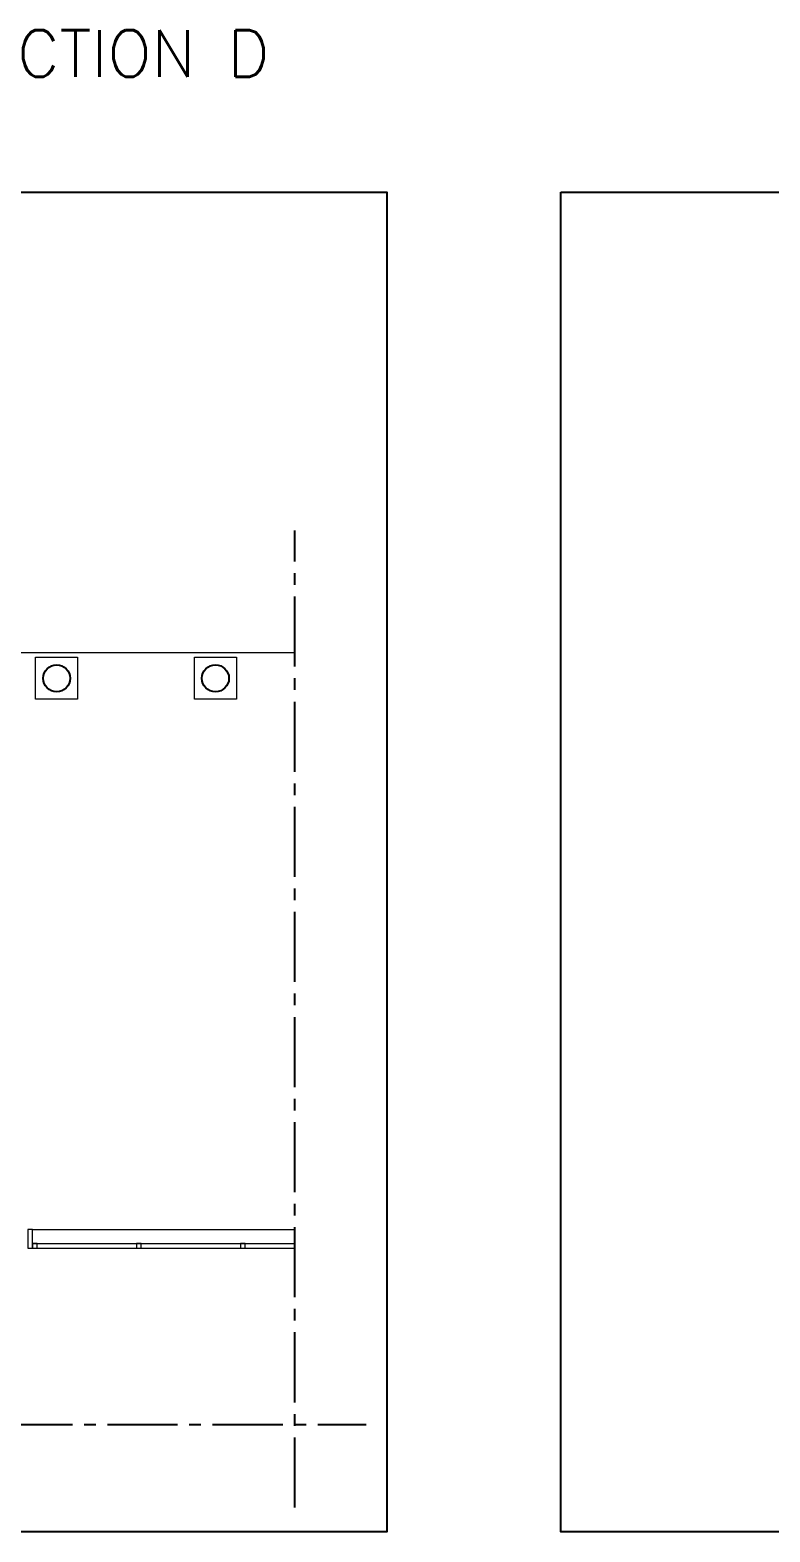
# Model space of a CAD drawing. Header units: inches. Extents: x -12478 to 399182, y -16583 to 525552.
# Drawn here: x 61584 to 69507, y 3 to 16078 of the extents above; entities that cross this region are included whole.
import ezdxf

# ---------------------------------------------------------------- set-up
doc = ezdxf.new("R2010")
doc.units = ezdxf.units.IN
doc.header["$LTSCALE"] = 1000
doc.header["$MEASUREMENT"] = 0
doc.linetypes.add('XREF-V2-GF_COLS$0$XREF-V-COLS-GF$0$CENTER2', pattern=[1.125, 0.75, -0.125, 0.125, -0.125])
for name, color, linetype in [('8', 8, 'Continuous'), ('A-TEXT', 7, 'Continuous'), ('A-WALL', 7, 'Continuous')]:
    doc.layers.add(name, color=color, linetype=linetype)
for name, color, linetype, lineweight in [('A-GLAZ', 134, 'Continuous', 18), ('A-WALL-TILE', 8, 'Continuous', 9), ('Sanitaire', 253, 'Continuous', 0)]:
    doc.layers.add(name, color=color, linetype=linetype, lineweight=lineweight)
doc.styles.add('ROMANS', font='romans', dxfattribs={"height": 0.2})
doc.styles.get("Standard").update_dxf_attribs({"font": 'arial.ttf'})

msp = doc.modelspace()

# ---------------------------------------------------------------- linework, layer by layer
at = {"layer": '8', "color": 1}
for points in [[(46772.5, 14341.6), (65403.2, 14341.6), (65403.2, 2.5), (46772.5, 2.5)], [(67268.6, 14341.8), (85899.3, 14341.8), (85899.3, 2.7), (67268.6, 2.7)]]:
    msp.add_lwpolyline(points, close=True, dxfattribs=at)
at = {"layer": 'A-GLAZ'}
for p, q in [((61609.4, 3239.6, 0), (64419.4, 3239.6, 0)), ((61609.4, 3089.6, 0), (64419.4, 3089.6, 0)), ((61609.4, 3039.6, 0), (64419.4, 3039.6, 0))]:
    msp.add_line(p, q, dxfattribs=at)
at = {"layer": 'A-GLAZ', "elevation": 0}
for points in [[(61559.4, 3039.6), (61609.4, 3039.6), (61609.4, 3239.6), (61559.4, 3239.6)], [(61609.4, 3039.6), (61659.4, 3039.6), (61659.4, 3089.6), (61609.4, 3089.6)], [(62723.4, 3039.6), (62773.4, 3039.6), (62773.4, 3089.6), (62723.4, 3089.6)], [(63837.4, 3039.6), (63887.4, 3039.6), (63887.4, 3089.6), (63837.4, 3089.6)]]:
    msp.add_lwpolyline(points, close=True, dxfattribs=at)
at = {"layer": 'A-WALL'}
for centre in [(61869.3, 9139.6, 0), (63569.3, 9139.6, 0)]:
    msp.add_circle(centre, 145, dxfattribs=at)
at = {"layer": 'A-WALL-TILE'}
msp.add_line((60219.3, 9414.6, 0), (64419.3, 9414.6, 0), dxfattribs=at)
at = {"layer": 'A-WALL-TILE', "elevation": 0}
for points in [[(62094.3, 8914.6), (61644.3, 8914.6), (61644.3, 9364.6), (62094.3, 9364.6)], [(63794.3, 8914.6), (63344.3, 8914.6), (63344.3, 9364.6), (63794.3, 9364.6)]]:
    msp.add_lwpolyline(points, close=True, dxfattribs=at)
at = {"layer": 'Defpoints', "linetype": 'XREF-V2-GF_COLS$0$XREF-V-COLS-GF$0$CENTER2'}
for p, q in [((64419.4, 264.3, 0), (64419.3, 10722, 0)), ((47789.6, 1151.2), (65183.1, 1151.2))]:
    msp.add_line(p, q, dxfattribs=at)

# ---------------------------------------------------------------- texts
at = {"layer": 'A-TEXT', "style": 'ROMANS'}
msp.add_text('SECTION D', height=500, dxfattribs=at).set_placement((60612.6, 15578, 0))
at = {"layer": 'Sanitaire', "color": 1, "insert": (67847, 3794.2, 0), "char_height": 0.2, "attachment_point": 1}
msp.add_mtext_dynamic_manual_height_columns('MOSAICTEC RJF 44 AS Silver Anodised Aluminium', width=2295.908, gutter_width=1, heights=[0], dxfattribs=at)

doc.saveas('drawing.dxf')
